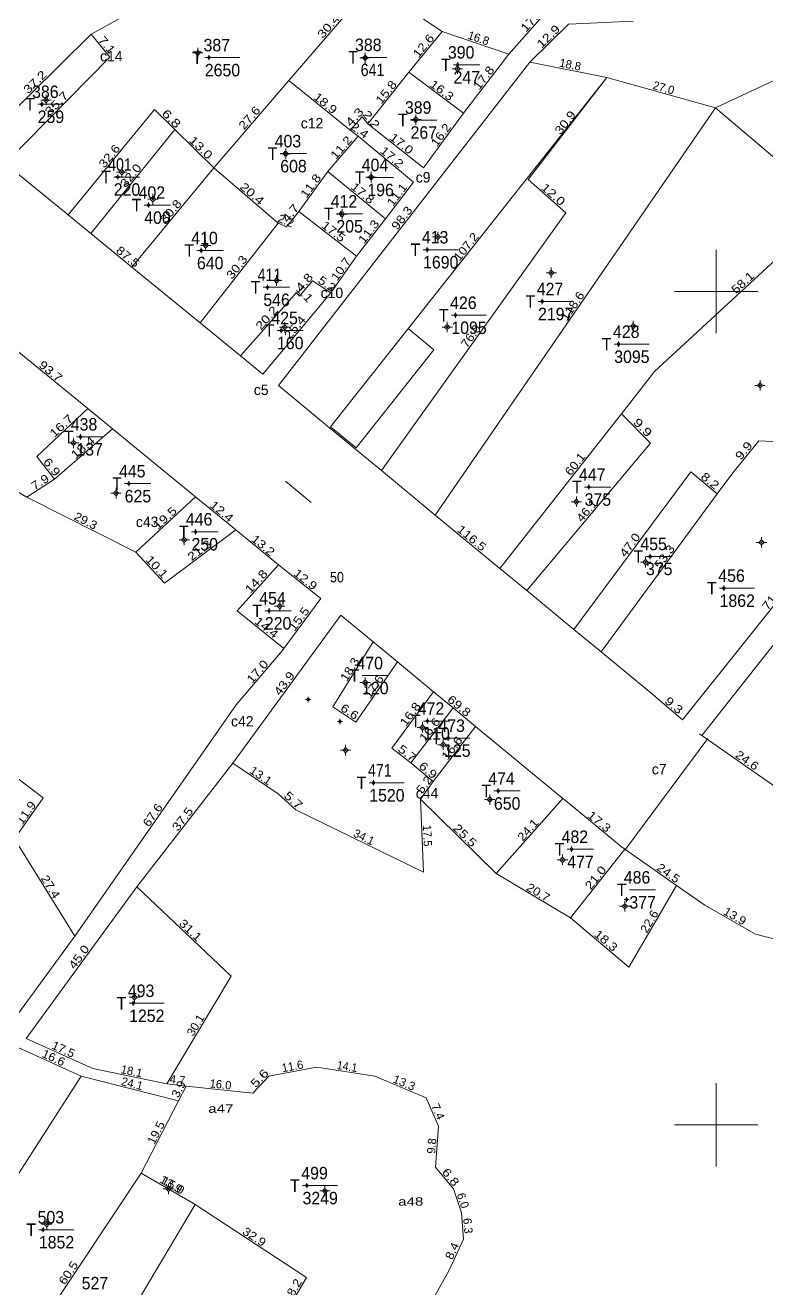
# Model space of a CAD drawing. Header units: metres. Extents: x 399620 to 400794, y 48506 to 49842.
# Drawn here: x 400434.2 to 400612.1, y 48960.7 to 49263.9 of the extents above; entities that cross this region are included whole.
import ezdxf
from ezdxf.enums import TextEntityAlignment as Align

# ---------------------------------------------------------------- set-up
doc = ezdxf.new("R2010")
doc.units = ezdxf.units.M
doc.header["$LTSCALE"] = 0.8
for name, color, linetype, lineweight in [('11', 7, 'Continuous', 13), ('15', 7, 'Continuous', 13), ('22', 7, 'Continuous', 13), ('51', 7, 'Continuous', 13), ('63', 7, 'Continuous', 13)]:
    doc.layers.add(name, color=color, linetype=linetype, lineweight=lineweight)
doc.layers.add('50', color=7, linetype='Continuous')

msp = doc.modelspace()

# ---------------------------------------------------------------- hatches: boundary and pattern name
at = {"layer": '11'}
for points in [[(400475.6903, 49257.2995, 1), (400475.3903, 49257.2995, 1)], [(400515.8689, 49256.1057, 1), (400515.5689, 49256.1057, 1)], [(400538.04, 49253.4968, 1), (400537.74, 49253.4968, 1)], [(400439.2898, 49245.9865, 1), (400438.9898, 49245.9865, 1)], [(400528.0649, 49241.3141, 1), (400527.7649, 49241.3141, 1)], [(400496.8278, 49233.1131, 1), (400496.5278, 49233.1131, 1)], [(400457.4705, 49228.6713, 1), (400457.1705, 49228.6713, 1)], [(400517.3108, 49227.4828, 1), (400517.0108, 49227.4828, 1)], [(400464.9372, 49222.2034, 1), (400464.6372, 49222.2034, 1)], [(400510.326, 49218.5791, 1), (400510.026, 49218.5791, 1)], [(400533.3284, 49213.1338, 1), (400533.0284, 49213.1338, 1)], [(400477.5948, 49211.0985, 1), (400477.2948, 49211.0985, 1)], [(400494.6328, 49202.685, 1), (400494.3328, 49202.685, 1)], [(400560.5648, 49204.5348, 1), (400560.2648, 49204.5348, 1)], [(400496.5659, 49191.4408, 1), (400496.2659, 49191.4408, 1)], [(400535.5949, 49191.5102, 1), (400535.2949, 49191.5102, 1)], [(400580.246, 49191.7089, 1), (400579.946, 49191.7089, 1)], [(400610.6622, 49177.5113, 1), (400610.3622, 49177.5113, 1)], [(400445.8853, 49163.6653, 1), (400445.5853, 49163.6653, 1)], [(400456.0997, 49151.6262, 1), (400455.7997, 49151.6262, 1)], [(400566.5867, 49149.5648, 1), (400566.2867, 49149.5648, 1)], [(400472.4624, 49140.4052, 1), (400472.1624, 49140.4052, 1)], [(400611.0194, 49139.8153, 1), (400610.7194, 49139.8153, 1)], [(400583.1882, 49135.0694, 1), (400582.8882, 49135.0694, 1)], [(400495.3709, 49124.5149, 1), (400495.0709, 49124.5149, 1)], [(400515.8854, 49106.1646, 1), (400515.5854, 49106.1646, 1)], [(400529.6603, 49095.3898, 1), (400529.3603, 49095.3898, 1)], [(400534.6153, 49091.2482, 1), (400534.3153, 49091.2482, 1)], [(400511.1986, 49089.9257, 1), (400510.8986, 49089.9257, 1)], [(400545.783, 49078.077, 1), (400545.483, 49078.077, 1)], [(400563.2602, 49063.6196, 1), (400562.9602, 49063.6196, 1)], [(400578.2053, 49052.4517, 1), (400577.9053, 49052.4517, 1)], [(400460.5214, 49030.6519, 1), (400460.2214, 49030.6519, 1)], [(400468.6675, 48984.62, 1), (400468.3675, 48984.62, 1)], [(400506.2348, 48984.1167, 1), (400505.9348, 48984.1167, 1)], [(400439.4548, 48976.1495, 1), (400439.1548, 48976.1495, 1)]]:
    msp.add_hatch(color=256, dxfattribs=at).paths.add_polyline_path(points)
at = {"layer": '51'}
for points in [[(400478.3289, 49256.1796, 1), (400478.1789, 49256.1796, 1)], [(400515.7376, 49256.2346, 1), (400515.5876, 49256.2346, 1)], [(400538.0227, 49254.4399, 1), (400537.8727, 49254.4399, 1)], [(400438.2105, 49244.9853, 1), (400438.0605, 49244.9853, 1)], [(400527.7027, 49241.2001, 1), (400527.5527, 49241.2001, 1)], [(400496.44, 49233.1298, 1), (400496.29, 49233.1298, 1)], [(400456.4612, 49227.5253, 1), (400456.3112, 49227.5253, 1)], [(400517.3328, 49227.4196, 1), (400517.1828, 49227.4196, 1)], [(400463.7876, 49220.7807, 1), (400463.6376, 49220.7807, 1)], [(400509.9009, 49218.6847, 1), (400509.7509, 49218.6847, 1)], [(400476.4375, 49209.8696, 1), (400476.2875, 49209.8696, 1)], [(400530.7195, 49210.06, 1), (400530.5695, 49210.06, 1)], [(400492.367, 49201.0395, 1), (400492.217, 49201.0395, 1)], [(400558.3028, 49197.6352, 1), (400558.1528, 49197.6352, 1)], [(400537.5081, 49194.3261, 1), (400537.3581, 49194.3261, 1)], [(400495.657, 49190.6747, 1), (400495.507, 49190.6747, 1)], [(400576.5989, 49187.3798, 1), (400576.4489, 49187.3798, 1)], [(400447.5052, 49165.1606, 1), (400447.3552, 49165.1606, 1)], [(400459.0887, 49153.9101, 1), (400458.9387, 49153.9101, 1)], [(400569.4876, 49153.1003, 1), (400569.3376, 49153.1003, 1)], [(400475.1238, 49142.3549, 1), (400474.9738, 49142.3549, 1)], [(400584.2137, 49136.4404, 1), (400584.0637, 49136.4404, 1)], [(400601.8704, 49128.8251, 1), (400601.7204, 49128.8251, 1)], [(400492.7366, 49123.3886, 1), (400492.5866, 49123.3886, 1)], [(400502.1443, 49102.1052, 1), (400501.9943, 49102.1052, 1)], [(400509.7684, 49096.8354, 1), (400509.6184, 49096.8354, 1)], [(400530.7845, 49096.9306, 1), (400530.6345, 49096.9306, 1)], [(400535.7508, 49092.8295, 1), (400535.6008, 49092.8295, 1)], [(400517.7825, 49082.1037, 1), (400517.6325, 49082.1037, 1)], [(400547.7181, 49080.1445, 1), (400547.5681, 49080.1445, 1)], [(400565.325, 49066.1501, 1), (400565.175, 49066.1501, 1)], [(400578.5779, 49054.0554, 1), (400578.4279, 49054.0554, 1)], [(400460.1531, 49029.1686, 1), (400460.0031, 49029.1686, 1)], [(400501.781, 48985.4076, 1), (400501.631, 48985.4076, 1)], [(400438.4944, 48974.8205, 1), (400438.3444, 48974.8205, 1)]]:
    msp.add_hatch(color=256, dxfattribs=at).paths.add_polyline_path(points)

# ---------------------------------------------------------------- linework, layer by layer
at = {"layer": '11'}
for p, q in [((400474.92, 49257.3), (400474.29, 49257.3)), ((400475.54, 49258.55), (400475.54, 49257.92)), ((400476.79, 49257.3), (400476.17, 49257.3)), ((400515.72, 49257.36), (400515.72, 49256.73)), ((400475.54, 49256.67), (400475.54, 49256.05)), ((400515.09, 49256.11), (400514.47, 49256.11)), ((400515.72, 49255.48), (400515.72, 49254.86)), ((400516.97, 49256.11), (400516.34, 49256.11)), ((400537.89, 49254.75), (400537.89, 49254.12)), ((400537.27, 49253.5), (400536.64, 49253.5)), ((400537.89, 49252.87), (400537.89, 49252.25)), ((400539.14, 49253.5), (400538.52, 49253.5)), ((400438.52, 49245.99), (400437.89, 49245.99)), ((400439.14, 49247.24), (400439.14, 49246.61)), ((400439.14, 49245.36), (400439.14, 49244.74)), ((400440.39, 49245.99), (400439.77, 49245.99)), ((400527.92, 49242.56), (400527.92, 49241.94)), ((400527.29, 49241.31), (400526.67, 49241.31)), ((400527.92, 49240.69), (400527.92, 49240.06)), ((400529.17, 49241.31), (400528.54, 49241.31)), ((400496.05, 49233.11), (400495.43, 49233.11)), ((400496.68, 49234.36), (400496.68, 49233.74)), ((400497.93, 49233.11), (400497.3, 49233.11)), ((400457.32, 49229.92), (400457.32, 49229.3)), ((400496.68, 49232.49), (400496.68, 49231.86)), ((400456.7, 49228.67), (400456.07, 49228.67)), ((400457.32, 49228.05), (400457.32, 49227.42)), ((400458.57, 49228.67), (400457.95, 49228.67)), ((400516.54, 49227.48), (400515.91, 49227.48)), ((400517.16, 49228.73), (400517.16, 49228.11)), ((400517.16, 49226.86), (400517.16, 49226.23)), ((400518.41, 49227.48), (400517.79, 49227.48)), ((400464.16, 49222.2), (400463.54, 49222.2)), ((400464.79, 49223.45), (400464.79, 49222.83)), ((400464.79, 49221.58), (400464.79, 49220.95)), ((400466.04, 49222.2), (400465.41, 49222.2)), ((400509.55, 49218.58), (400508.93, 49218.58)), ((400510.18, 49219.83), (400510.18, 49219.2)), ((400510.18, 49217.95), (400510.18, 49217.33)), ((400511.43, 49218.58), (400510.8, 49218.58)), ((400477.45, 49212.35), (400477.45, 49211.72)), ((400532.55, 49213.13), (400531.93, 49213.13)), ((400533.18, 49214.38), (400533.18, 49213.76)), ((400533.18, 49212.51), (400533.18, 49211.88)), ((400534.43, 49213.13), (400533.8, 49213.13)), ((400476.82, 49211.1), (400476.2, 49211.1)), ((400477.45, 49210.47), (400477.45, 49209.85)), ((400478.7, 49211.1), (400478.07, 49211.1)), ((400560.42, 49205.78), (400560.42, 49205.16)), ((400493.86, 49202.68), (400493.23, 49202.68)), ((400494.48, 49203.93), (400494.48, 49203.31)), ((400495.73, 49202.68), (400495.11, 49202.68)), ((400559.79, 49204.53), (400559.17, 49204.53)), ((400560.42, 49203.91), (400560.42, 49203.28)), ((400561.67, 49204.53), (400561.04, 49204.53)), ((400494.48, 49202.06), (400494.48, 49201.43)), ((400495.79, 49191.44), (400495.17, 49191.44)), ((400496.42, 49192.69), (400496.42, 49192.07)), ((400496.42, 49190.82), (400496.42, 49190.19)), ((400497.67, 49191.44), (400497.04, 49191.44)), ((400534.82, 49191.51), (400534.2, 49191.51)), ((400535.45, 49192.76), (400535.45, 49192.14)), ((400535.45, 49190.89), (400535.45, 49190.26)), ((400536.7, 49191.51), (400536.07, 49191.51)), ((400579.47, 49191.71), (400578.85, 49191.71)), ((400580.1, 49192.96), (400580.1, 49192.33)), ((400580.1, 49191.08), (400580.1, 49190.46)), ((400581.35, 49191.71), (400580.72, 49191.71)), ((400610.51, 49178.76), (400610.51, 49178.14)), ((400609.89, 49177.51), (400609.26, 49177.51)), ((400610.51, 49176.89), (400610.51, 49176.26)), ((400611.76, 49177.51), (400611.14, 49177.51)), ((400445.11, 49163.67), (400444.49, 49163.67)), ((400445.74, 49164.92), (400445.74, 49164.29)), ((400445.74, 49163.04), (400445.74, 49162.42)), ((400446.99, 49163.67), (400446.36, 49163.67)), ((400455.32, 49151.63), (400454.7, 49151.63)), ((400455.95, 49152.88), (400455.95, 49152.25)), ((400455.95, 49151), (400455.95, 49150.38)), ((400457.2, 49151.63), (400456.57, 49151.63)), ((400565.81, 49149.56), (400565.19, 49149.56)), ((400566.44, 49150.81), (400566.44, 49150.19)), ((400566.44, 49148.94), (400566.44, 49148.31)), ((400567.69, 49149.56), (400567.06, 49149.56)), ((400471.69, 49140.41), (400471.06, 49140.41)), ((400472.31, 49141.66), (400472.31, 49141.03)), ((400472.31, 49139.78), (400472.31, 49139.16)), ((400473.56, 49140.41), (400472.94, 49140.41)), ((400610.24, 49139.82), (400609.62, 49139.82)), ((400610.87, 49141.07), (400610.87, 49140.44)), ((400610.87, 49139.19), (400610.87, 49138.57)), ((400612.12, 49139.82), (400611.49, 49139.82)), ((400583.04, 49136.32), (400583.04, 49135.69)), ((400582.41, 49135.07), (400581.79, 49135.07)), ((400583.04, 49134.44), (400583.04, 49133.82)), ((400584.29, 49135.07), (400583.66, 49135.07)), ((400494.6, 49124.51), (400493.97, 49124.51)), ((400495.22, 49125.76), (400495.22, 49125.14)), ((400495.22, 49123.89), (400495.22, 49123.26)), ((400496.47, 49124.51), (400495.85, 49124.51)), ((400515.11, 49106.16), (400514.49, 49106.16)), ((400515.74, 49107.41), (400515.74, 49106.79)), ((400515.74, 49105.54), (400515.74, 49104.91)), ((400516.99, 49106.16), (400516.36, 49106.16)), ((400529.51, 49096.64), (400529.51, 49096.01)), ((400528.89, 49095.39), (400528.26, 49095.39)), ((400529.51, 49094.76), (400529.51, 49094.14)), ((400530.76, 49095.39), (400530.14, 49095.39)), ((400511.05, 49091.18), (400511.05, 49090.55)), ((400533.84, 49091.25), (400533.22, 49091.25)), ((400534.47, 49092.5), (400534.47, 49091.87)), ((400534.47, 49090.62), (400534.47, 49090)), ((400535.72, 49091.25), (400535.09, 49091.25)), ((400510.42, 49089.93), (400509.8, 49089.93)), ((400511.05, 49089.3), (400511.05, 49088.68)), ((400512.3, 49089.93), (400511.67, 49089.93)), ((400545.01, 49078.08), (400544.38, 49078.08)), ((400545.63, 49079.33), (400545.63, 49078.7)), ((400546.88, 49078.08), (400546.26, 49078.08)), ((400545.63, 49077.45), (400545.63, 49076.83)), ((400562.49, 49063.62), (400561.86, 49063.62)), ((400563.11, 49064.87), (400563.11, 49064.24)), ((400563.11, 49062.99), (400563.11, 49062.37)), ((400564.36, 49063.62), (400563.74, 49063.62)), ((400577.43, 49052.45), (400576.81, 49052.45)), ((400578.06, 49053.7), (400578.06, 49053.08)), ((400578.06, 49051.83), (400578.06, 49051.2)), ((400579.31, 49052.45), (400578.68, 49052.45)), ((400459.75, 49030.65), (400459.12, 49030.65)), ((400460.37, 49031.9), (400460.37, 49031.28)), ((400460.37, 49030.03), (400460.37, 49029.4)), ((400461.62, 49030.65), (400461, 49030.65)), ((400467.89, 48984.62), (400467.27, 48984.62)), ((400468.52, 48985.87), (400468.52, 48985.24)), ((400469.77, 48984.62), (400469.14, 48984.62)), ((400505.46, 48984.12), (400504.84, 48984.12)), ((400506.09, 48985.37), (400506.09, 48984.74)), ((400507.34, 48984.12), (400506.71, 48984.12)), ((400468.52, 48984), (400468.52, 48983.37)), ((400506.09, 48983.49), (400506.09, 48982.87)), ((400438.68, 48976.15), (400438.06, 48976.15)), ((400439.31, 48977.4), (400439.31, 48976.77)), ((400439.31, 48975.52), (400439.31, 48974.9)), ((400440.56, 48976.15), (400439.93, 48976.15))]:
    msp.add_line(p, q, dxfattribs=at)
for points in [[(400475.54, 49257.92), (400474.92, 49257.3), (400475.54, 49256.67), (400476.17, 49257.3)], [(400515.72, 49256.73), (400515.09, 49256.11), (400515.72, 49255.48), (400516.34, 49256.11)], [(400537.89, 49254.12), (400537.27, 49253.5), (400537.89, 49252.87), (400538.52, 49253.5)], [(400439.14, 49246.61), (400438.52, 49245.99), (400439.14, 49245.36), (400439.77, 49245.99)], [(400527.92, 49241.94), (400527.29, 49241.31), (400527.92, 49240.69), (400528.54, 49241.31)], [(400496.68, 49233.74), (400496.05, 49233.11), (400496.68, 49232.49), (400497.3, 49233.11)], [(400457.32, 49229.3), (400456.7, 49228.67), (400457.32, 49228.05), (400457.95, 49228.67)], [(400517.16, 49228.11), (400516.54, 49227.48), (400517.16, 49226.86), (400517.79, 49227.48)], [(400464.79, 49222.83), (400464.16, 49222.2), (400464.79, 49221.58), (400465.41, 49222.2)], [(400510.18, 49219.2), (400509.55, 49218.58), (400510.18, 49217.95), (400510.8, 49218.58)], [(400477.45, 49211.72), (400476.82, 49211.1), (400477.45, 49210.47), (400478.07, 49211.1)], [(400533.18, 49213.76), (400532.55, 49213.13), (400533.18, 49212.51), (400533.8, 49213.13)], [(400494.48, 49203.31), (400493.86, 49202.68), (400494.48, 49202.06), (400495.11, 49202.68)], [(400560.42, 49205.16), (400559.79, 49204.53), (400560.42, 49203.91), (400561.04, 49204.53)], [(400496.42, 49192.07), (400495.79, 49191.44), (400496.42, 49190.82), (400497.04, 49191.44)], [(400535.45, 49192.14), (400534.82, 49191.51), (400535.45, 49190.89), (400536.07, 49191.51)], [(400580.1, 49192.33), (400579.47, 49191.71), (400580.1, 49191.08), (400580.72, 49191.71)], [(400610.51, 49178.14), (400609.89, 49177.51), (400610.51, 49176.89), (400611.14, 49177.51)], [(400445.74, 49164.29), (400445.11, 49163.67), (400445.74, 49163.04), (400446.36, 49163.67)], [(400455.95, 49152.25), (400455.32, 49151.63), (400455.95, 49151), (400456.57, 49151.63)], [(400566.44, 49150.19), (400565.81, 49149.56), (400566.44, 49148.94), (400567.06, 49149.56)], [(400472.31, 49141.03), (400471.69, 49140.41), (400472.31, 49139.78), (400472.94, 49140.41)], [(400610.87, 49140.44), (400610.24, 49139.82), (400610.87, 49139.19), (400611.49, 49139.82)], [(400583.04, 49135.69), (400582.41, 49135.07), (400583.04, 49134.44), (400583.66, 49135.07)], [(400495.22, 49125.14), (400494.6, 49124.51), (400495.22, 49123.89), (400495.85, 49124.51)], [(400515.74, 49106.79), (400515.11, 49106.16), (400515.74, 49105.54), (400516.36, 49106.16)], [(400529.51, 49096.01), (400528.89, 49095.39), (400529.51, 49094.76), (400530.14, 49095.39)], [(400511.05, 49090.55), (400510.42, 49089.93), (400511.05, 49089.3), (400511.67, 49089.93)], [(400534.47, 49091.87), (400533.84, 49091.25), (400534.47, 49090.62), (400535.09, 49091.25)], [(400545.63, 49078.7), (400545.01, 49078.08), (400545.63, 49077.45), (400546.26, 49078.08)], [(400563.11, 49064.24), (400562.49, 49063.62), (400563.11, 49062.99), (400563.74, 49063.62)], [(400578.06, 49053.08), (400577.43, 49052.45), (400578.06, 49051.83), (400578.68, 49052.45)], [(400460.37, 49031.28), (400459.75, 49030.65), (400460.37, 49030.03), (400461, 49030.65)], [(400468.52, 48985.24), (400467.89, 48984.62), (400468.52, 48984), (400469.14, 48984.62)], [(400506.09, 48984.74), (400505.46, 48984.12), (400506.09, 48983.49), (400506.71, 48984.12)], [(400439.31, 48976.77), (400438.68, 48976.15), (400439.31, 48975.52), (400439.93, 48976.15)]]:
    msp.add_lwpolyline(points, close=True, dxfattribs=at)
for centre in [(400475.5403, 49257.2995), (400515.7189, 49256.1057), (400537.89, 49253.4968), (400439.1398, 49245.9865), (400527.9149, 49241.3141), (400496.6778, 49233.1131), (400457.3205, 49228.6713), (400517.1608, 49227.4828), (400464.7872, 49222.2034), (400510.176, 49218.5791), (400533.1784, 49213.1338), (400477.4448, 49211.0985), (400494.4828, 49202.685), (400560.4148, 49204.5348), (400496.4159, 49191.4408), (400535.4449, 49191.5102), (400580.096, 49191.7089), (400610.5122, 49177.5113), (400445.7353, 49163.6653), (400455.9497, 49151.6262), (400566.4367, 49149.5648), (400472.3124, 49140.4052), (400610.8694, 49139.8153), (400583.0382, 49135.0694), (400495.2209, 49124.5149), (400515.7354, 49106.1646), (400529.5103, 49095.3898), (400534.4653, 49091.2482), (400511.0486, 49089.9257), (400545.633, 49078.077), (400563.1102, 49063.6196), (400578.0553, 49052.4517), (400460.3714, 49030.6519), (400468.5175, 48984.62), (400506.0848, 48984.1167), (400439.3048, 48976.1495)]:
    msp.add_circle(centre, 0.15, dxfattribs=at)
at = {"layer": '15'}
for p, q in [((400477.25, 49256.18), (400485.65, 49256.18)), ((400514.66, 49256.24), (400520.96, 49256.24)), ((400536.95, 49254.44), (400543.25, 49254.44)), ((400437.14, 49244.98), (400443.44, 49244.98)), ((400526.63, 49241.2), (400532.93, 49241.2)), ((400495.36, 49233.13), (400501.66, 49233.13)), ((400455.39, 49227.52), (400461.69, 49227.52)), ((400516.26, 49227.42), (400522.56, 49227.42)), ((400462.71, 49220.78), (400469.01, 49220.78)), ((400508.83, 49218.68), (400515.13, 49218.68)), ((400475.36, 49209.87), (400481.66, 49209.87)), ((400529.64, 49210.06), (400538.05, 49210.06)), ((400491.29, 49201.04), (400497.59, 49201.04)), ((400557.23, 49197.64), (400565.63, 49197.64)), ((400536.43, 49194.33), (400544.83, 49194.33)), ((400494.58, 49190.68), (400500.88, 49190.68)), ((400575.52, 49187.38), (400583.92, 49187.38)), ((400446.43, 49165.16), (400452.73, 49165.16)), ((400458.01, 49153.91), (400464.31, 49153.91)), ((400568.41, 49153.1), (400574.71, 49153.1)), ((400474.05, 49142.36), (400480.35, 49142.36)), ((400583.14, 49136.44), (400589.44, 49136.44)), ((400600.8, 49128.82), (400609.2, 49128.82)), ((400491.66, 49123.39), (400497.96, 49123.39)), ((400515, 49107.84), (400521.3, 49107.84)), ((400529.71, 49096.93), (400536.01, 49096.93)), ((400534.68, 49092.83), (400540.98, 49092.83)), ((400516.71, 49082.1), (400525.11, 49082.1)), ((400546.64, 49080.14), (400552.94, 49080.14)), ((400564.25, 49066.15), (400570.55, 49066.15)), ((400579.16, 49056.41), (400585.46, 49056.41)), ((400459.08, 49029.17), (400467.48, 49029.17)), ((400500.71, 48985.41), (400509.11, 48985.41)), ((400437.42, 48974.82), (400445.82, 48974.82))]:
    msp.add_line(p, q, dxfattribs=at)
at = {"layer": '22'}
for p, q in [((400517.28, 49273.7), (400534.24, 49262.47)), ((400449.95, 49261.77), (400423.45, 49235.64)), ((400555.27, 49255.11), (400494.9, 49177.46)), ((400507.43, 49167.58), (400573.77, 49251.42)), ((400539.33, 49242.84), (400526.21, 49252.65)), ((400497.4, 49250.7), (400512.1, 49238.77)), ((400532.57, 49146.38), (400599.79, 49244.12)), ((400449.93, 49213.96), (400470.03, 49238.9)), ((400470.03, 49238.9), (400479.38, 49229.76)), ((400512.1, 49238.77), (400514.06, 49237.36)), ((400479.38, 49229.76), (400459.77, 49205.9)), ((400520.6, 49217.48), (400506.79, 49228.84)), ((400513.68, 49208.53), (400499.81, 49219.23)), ((400494.83, 49216.43), (400476.12, 49192.51)), ((400491.18, 49180.18), (400507.49, 49199.68)), ((400526.06, 49191.12), (400532.22, 49186.03)), ((400513.6, 49162.49), (400532.22, 49186.03)), ((400434.55, 49150.69), (400397.86, 49171.53)), ((400577.26, 49170.71), (400548.1, 49133.56)), ((400441.2, 49155), (400455.12, 49167.05)), ((400507.44, 49167.58), (400513.6, 49162.49)), ((400496.61, 49154.48), (400502.77, 49149.39)), ((400600.26, 49151.49), (400572.42, 49113.5)), ((400591.91, 49097.24), (400636.23, 49152.75)), ((400460.72, 49137.43), (400475.05, 49150.71)), ((400496.25, 49114.35), (400505.07, 49126.35)), ((400509.91, 49122.35), (400483.98, 49086.85)), ((400526.71, 49086.88), (400536.87, 49100.07)), ((400532.08, 49082.42), (400542.22, 49095.65)), ((400578.07, 49065.9), (400598, 49092.71)), ((400460.95, 49057.13), (400483.98, 49086.85)), ((400547.19, 49060.29), (400563.21, 49078.3)), ((400446.04, 49045.3), (400431.57, 49068.68)), ((400565.06, 49049.67), (400578.09, 49066.14)), ((400578.09, 49066.14), (400590.47, 49057.48)), ((400407.99, 48950.08), (400447.55, 49011.65)), ((400470.95, 49005.75), (400447.55, 49011.65)), ((400468.1, 49009.81), (400472.79, 49009.3)), ((400470.95, 49005.75), (400472.79, 49009.3)), ((400461.97, 48988.38), (400470.95, 49005.75)), ((400461.97, 48988.38), (400428.46, 48937.99)), ((400474.95, 48980.86), (400444.53, 48929.84))]:
    msp.add_line(p, q, dxfattribs=at)
for points in [[(400599.79, 49244.12), (400640.29, 49263.06), (400697.06, 49335.8), (400715.46, 49308.36)], [(400495.44, 49320.08), (400542.14, 49286.56), (400562.05, 49270.41), (400550.2, 49257.02)], [(400481.81, 49297), (400517.28, 49273.7), (400497.4, 49250.7)], [(400449.95, 49261.77), (400484.26, 49280.76), (400474.73, 49285.76)], [(400555.27, 49255.11), (400564.54, 49264.19), (400580.03, 49264.95)], [(400429.37, 49230.8), (400454.48, 49256.29), (400449.95, 49261.77)], [(400539.33, 49242.84), (400550.2, 49257.02), (400534.24, 49262.47), (400526.21, 49252.65), (400516.38, 49240.26)], [(400627.89, 49220.31), (400599.79, 49244.12), (400573.77, 49251.42), (400555.27, 49255.11)], [(400519.63, 49157.05), (400563.87, 49218.95), (400554.85, 49226.96), (400573.77, 49251.42)], [(400411.44, 49250.94), (400423.45, 49235.64), (400429.37, 49230.8), (400444.45, 49218.44), (400449.93, 49213.96), (400459.77, 49205.9), (400476.12, 49192.51), (400485.82, 49184.57), (400491.18, 49180.18)], [(400497.4, 49250.7), (400479.38, 49229.76), (400494.83, 49216.43)], [(400470.03, 49238.9), (400465.2, 49243.71), (400444.45, 49218.44)], [(400516.38, 49240.26), (400515, 49242), (400512.1, 49238.77)], [(400516.38, 49240.26), (400529.75, 49229.75), (400539.33, 49242.84)], [(400514.06, 49237.36), (400506.79, 49228.84), (400499.81, 49219.23)], [(400520.6, 49217.48), (400527.32, 49226.32), (400514.06, 49237.36)], [(400499.81, 49219.23), (400496.86, 49215.56), (400494.83, 49216.43)], [(400627.89, 49220.31), (400585.22, 49180.85), (400577.26, 49170.71)], [(400507.49, 49199.68), (400513.68, 49208.53), (400520.6, 49217.48)], [(400507.49, 49199.68), (400503.13, 49202.62), (400500, 49198.92), (400499.24, 49199.77), (400485.82, 49184.57)], [(400417.74, 49197.66), (400423.3, 49193.1), (400428.73, 49188.65), (400449.14, 49171.94), (400455.12, 49167.05), (400475.05, 49150.71)], [(400494.9, 49177.46), (400507.21, 49167.3), (400519.63, 49157.05), (400532.57, 49146.38), (400548.1, 49133.56), (400554.53, 49128.26), (400565.86, 49118.91), (400572.42, 49113.5)], [(400441.2, 49155), (400436.9, 49160.44), (400449.14, 49171.94)], [(400554.53, 49128.26), (400584.24, 49163.64), (400577.26, 49170.71)], [(400629.74, 49163.21), (400610.22, 49164.21), (400603.96, 49156.54), (400600.26, 49151.49)], [(400460.72, 49137.43), (400434.55, 49150.69), (400441.2, 49155)], [(400565.86, 49118.91), (400593.88, 49156.74), (400600.26, 49151.49)], [(400475.05, 49150.71), (400484.67, 49142.81), (400494.9, 49134.4), (400505.07, 49126.35)], [(400484.67, 49142.81), (400467.61, 49130.03), (400460.72, 49137.43)], [(400596.58, 49093.48), (400634.83, 49141.88), (400642.64, 49143.73)], [(400494.9, 49134.4), (400484.98, 49123.39), (400496.25, 49114.35)], [(400509.91, 49122.35), (400517.67, 49115.94), (400523.47, 49111.14), (400532.18, 49103.94), (400536.87, 49100.07), (400542.22, 49095.65), (400563.21, 49078.3)], [(400523.47, 49111.14), (400513.52, 49096.62), (400507.98, 49100.32), (400517.67, 49115.94)], [(400446.04, 49045.3), (400484.77, 49100.81), (400495.85, 49113.81), (400496.25, 49114.35)], [(400572.42, 49113.5), (400584.8, 49103.28), (400591.91, 49097.24)], [(400526.71, 49086.88), (400522.14, 49090.45), (400532.18, 49103.94)], [(400596, 49093.89), (400596.58, 49093.48), (400616.15, 49079.8)], [(400419.97, 49092.47), (400438.46, 49078.5), (400431.57, 49068.68)], [(400483.98, 49086.85), (400494.85, 49079.44), (400499.12, 49075.62), (400529.77, 49060.63), (400529.01, 49078.19)], [(400565.06, 49049.67), (400547.19, 49060.29), (400529.01, 49078.19), (400532.08, 49082.42), (400526.71, 49086.88)], [(400563.21, 49078.3), (400563.79, 49077.82), (400577.15, 49066.8), (400578.09, 49066.14)], [(400468.1, 49009.81), (400450.36, 49013.5), (400434.36, 49020.75), (400460.95, 49057.13)], [(400460.95, 49057.13), (400483.55, 49035.72), (400468.1, 49009.81)], [(400590.47, 49057.48), (400579.06, 49037.87), (400565.06, 49049.67)], [(400590.47, 49057.48), (400597.27, 49052.72), (400609.4, 49045.8), (400629.01, 49040.75)], [(400400.4, 49024.27), (400417.32, 49006.1), (400446.04, 49045.3)], [(400447.55, 49011.65), (400432.43, 49018.58), (400392.78, 48958.92), (400407.99, 48950.08)], [(400472.79, 49009.3), (400488.78, 49007.57), (400492.61, 49011.67), (400504.1, 49013.86), (400518.05, 49011.67), (400530.36, 49006.48), (400533.37, 48999.64), (400532.59, 48989.86), (400536.92, 48984.61), (400538.84, 48978.87), (400539.38, 48972.59), (400535.79, 48964.95), (400524.32, 48944.31)], [(400461.97, 48988.38), (400474.16, 48981.38), (400474.95, 48980.86)], [(400474.95, 48980.86), (400474.16, 48981.38), (400461.97, 48988.38)], [(400497.53, 48956.24), (400501.63, 48963.37), (400474.95, 48980.86)]]:
    msp.add_lwpolyline(points, dxfattribs=at)
at = {"layer": '51'}
for p, q in [((400477.94, 49256.18), (400477.63, 49256.18)), ((400478.25, 49256.8), (400478.25, 49256.49)), ((400478.25, 49255.87), (400478.25, 49255.55)), ((400478.88, 49256.18), (400478.57, 49256.18)), ((400515.35, 49256.23), (400515.04, 49256.23)), ((400515.66, 49256.86), (400515.66, 49256.55)), ((400515.66, 49255.92), (400515.66, 49255.61)), ((400516.29, 49256.23), (400515.98, 49256.23)), ((400537.64, 49254.44), (400537.32, 49254.44)), ((400537.95, 49255.06), (400537.95, 49254.75)), ((400537.95, 49254.13), (400537.95, 49253.81)), ((400538.57, 49254.44), (400538.26, 49254.44)), ((400437.82, 49244.99), (400437.51, 49244.99)), ((400438.14, 49245.61), (400438.14, 49245.3)), ((400438.76, 49244.99), (400438.45, 49244.99)), ((400438.14, 49244.67), (400438.14, 49244.36)), ((400527.32, 49241.2), (400527, 49241.2)), ((400527.63, 49241.83), (400527.63, 49241.51)), ((400527.63, 49240.89), (400527.63, 49240.58)), ((400528.25, 49241.2), (400527.94, 49241.2)), ((400496.05, 49233.13), (400495.74, 49233.13)), ((400496.37, 49233.75), (400496.37, 49233.44)), ((400496.37, 49232.82), (400496.37, 49232.5)), ((400496.99, 49233.13), (400496.68, 49233.13)), ((400456.07, 49227.53), (400455.76, 49227.53)), ((400456.39, 49228.15), (400456.39, 49227.84)), ((400456.39, 49227.21), (400456.39, 49226.9)), ((400457.01, 49227.53), (400456.7, 49227.53)), ((400516.95, 49227.42), (400516.63, 49227.42)), ((400517.26, 49228.04), (400517.26, 49227.73)), ((400517.26, 49227.11), (400517.26, 49226.79)), ((400517.88, 49227.42), (400517.57, 49227.42)), ((400463.4, 49220.78), (400463.09, 49220.78)), ((400463.71, 49221.41), (400463.71, 49221.09)), ((400464.34, 49220.78), (400464.03, 49220.78)), ((400463.71, 49220.47), (400463.71, 49220.16)), ((400509.51, 49218.68), (400509.2, 49218.68)), ((400509.83, 49219.31), (400509.83, 49219)), ((400509.83, 49218.37), (400509.83, 49218.06)), ((400510.45, 49218.68), (400510.14, 49218.68)), ((400476.05, 49209.87), (400475.74, 49209.87)), ((400476.36, 49210.49), (400476.36, 49210.18)), ((400476.36, 49209.56), (400476.36, 49209.24)), ((400476.99, 49209.87), (400476.68, 49209.87)), ((400530.33, 49210.06), (400530.02, 49210.06)), ((400530.64, 49210.68), (400530.64, 49210.37)), ((400530.64, 49209.75), (400530.64, 49209.43)), ((400531.27, 49210.06), (400530.96, 49210.06)), ((400491.98, 49201.04), (400491.67, 49201.04)), ((400492.29, 49201.66), (400492.29, 49201.35)), ((400492.29, 49200.73), (400492.29, 49200.41)), ((400492.92, 49201.04), (400492.6, 49201.04)), ((400557.92, 49197.64), (400557.6, 49197.64)), ((400558.23, 49198.26), (400558.23, 49197.95)), ((400558.23, 49197.32), (400558.23, 49197.01)), ((400558.85, 49197.64), (400558.54, 49197.64)), ((400537.12, 49194.33), (400536.81, 49194.33)), ((400537.43, 49194.95), (400537.43, 49194.64)), ((400537.43, 49194.01), (400537.43, 49193.7)), ((400538.06, 49194.33), (400537.75, 49194.33)), ((400495.27, 49190.67), (400494.96, 49190.67)), ((400495.58, 49191.3), (400495.58, 49190.99)), ((400495.58, 49190.36), (400495.58, 49190.05)), ((400496.21, 49190.67), (400495.89, 49190.67)), ((400576.21, 49187.38), (400575.9, 49187.38)), ((400576.52, 49188), (400576.52, 49187.69)), ((400577.15, 49187.38), (400576.84, 49187.38)), ((400576.52, 49187.07), (400576.52, 49186.75)), ((400447.12, 49165.16), (400446.81, 49165.16)), ((400447.43, 49165.79), (400447.43, 49165.47)), ((400447.43, 49164.85), (400447.43, 49164.54)), ((400448.06, 49165.16), (400447.74, 49165.16)), ((400458.7, 49153.91), (400458.39, 49153.91)), ((400459.01, 49154.54), (400459.01, 49154.22)), ((400459.64, 49153.91), (400459.33, 49153.91)), ((400459.01, 49153.6), (400459.01, 49153.29)), ((400569.1, 49153.1), (400568.79, 49153.1)), ((400569.41, 49153.73), (400569.41, 49153.41)), ((400569.41, 49152.79), (400569.41, 49152.48)), ((400570.04, 49153.1), (400569.73, 49153.1)), ((400474.74, 49142.35), (400474.42, 49142.35)), ((400475.05, 49142.98), (400475.05, 49142.67)), ((400475.05, 49142.04), (400475.05, 49141.73)), ((400475.67, 49142.35), (400475.36, 49142.35)), ((400583.83, 49136.44), (400583.51, 49136.44)), ((400584.14, 49137.07), (400584.14, 49136.75)), ((400584.14, 49136.13), (400584.14, 49135.82)), ((400584.76, 49136.44), (400584.45, 49136.44)), ((400601.48, 49128.83), (400601.17, 49128.83)), ((400601.8, 49129.45), (400601.8, 49129.14)), ((400601.8, 49128.51), (400601.8, 49128.2)), ((400602.42, 49128.83), (400602.11, 49128.83)), ((400492.66, 49124.01), (400492.66, 49123.7)), ((400492.35, 49123.39), (400492.04, 49123.39)), ((400492.66, 49123.08), (400492.66, 49122.76)), ((400493.29, 49123.39), (400492.97, 49123.39)), ((400502.07, 49102.73), (400502.07, 49102.42)), ((400501.76, 49102.11), (400501.44, 49102.11)), ((400502.07, 49101.79), (400502.07, 49101.48)), ((400502.69, 49102.11), (400502.38, 49102.11)), ((400509.38, 49096.84), (400509.07, 49096.84)), ((400509.69, 49097.46), (400509.69, 49097.15)), ((400509.69, 49096.52), (400509.69, 49096.21)), ((400510.32, 49096.84), (400510.01, 49096.84)), ((400530.4, 49096.93), (400530.08, 49096.93)), ((400530.71, 49097.56), (400530.71, 49097.24)), ((400530.71, 49096.62), (400530.71, 49096.31)), ((400531.33, 49096.93), (400531.02, 49096.93)), ((400535.68, 49093.45), (400535.68, 49093.14)), ((400535.36, 49092.83), (400535.05, 49092.83)), ((400535.68, 49092.52), (400535.68, 49092.2)), ((400536.3, 49092.83), (400535.99, 49092.83)), ((400517.4, 49082.1), (400517.08, 49082.1)), ((400517.71, 49082.73), (400517.71, 49082.42)), ((400517.71, 49081.79), (400517.71, 49081.48)), ((400518.33, 49082.1), (400518.02, 49082.1)), ((400547.33, 49080.14), (400547.02, 49080.14)), ((400547.64, 49080.77), (400547.64, 49080.46)), ((400547.64, 49079.83), (400547.64, 49079.52)), ((400548.27, 49080.14), (400547.96, 49080.14)), ((400564.94, 49066.15), (400564.63, 49066.15)), ((400565.25, 49066.78), (400565.25, 49066.46)), ((400565.88, 49066.15), (400565.56, 49066.15)), ((400565.25, 49065.84), (400565.25, 49065.53)), ((400578.19, 49054.06), (400577.88, 49054.06)), ((400578.5, 49054.68), (400578.5, 49054.37)), ((400579.13, 49054.06), (400578.82, 49054.06)), ((400578.5, 49053.74), (400578.5, 49053.43)), ((400460.08, 49029.79), (400460.08, 49029.48)), ((400459.77, 49029.17), (400459.45, 49029.17)), ((400460.08, 49028.86), (400460.08, 49028.54)), ((400460.7, 49029.17), (400460.39, 49029.17)), ((400501.39, 48985.41), (400501.08, 48985.41)), ((400501.71, 48986.03), (400501.71, 48985.72)), ((400501.71, 48985.1), (400501.71, 48984.78)), ((400502.33, 48985.41), (400502.02, 48985.41)), ((400438.42, 48975.45), (400438.42, 48975.13)), ((400438.11, 48974.82), (400437.79, 48974.82)), ((400438.42, 48974.51), (400438.42, 48974.2)), ((400439.04, 48974.82), (400438.73, 48974.82))]:
    msp.add_line(p, q, dxfattribs=at)
for centre, radius in [((400478.2539, 49256.1796), 0.3125), ((400478.2539, 49256.1796), 0.075), ((400515.6626, 49256.2346), 0.3125), ((400515.6626, 49256.2346), 0.075), ((400537.9477, 49254.4399), 0.3125), ((400537.9477, 49254.4399), 0.075), ((400438.1355, 49244.9853), 0.3125), ((400438.1355, 49244.9853), 0.075), ((400527.6277, 49241.2001), 0.3125), ((400527.6277, 49241.2001), 0.075), ((400496.365, 49233.1298), 0.3125), ((400496.365, 49233.1298), 0.075), ((400456.3862, 49227.5253), 0.3125), ((400456.3862, 49227.5253), 0.075), ((400517.2578, 49227.4196), 0.3125), ((400517.2578, 49227.4196), 0.075), ((400463.7126, 49220.7807), 0.3125), ((400463.7126, 49220.7807), 0.075), ((400509.8259, 49218.6847), 0.3125), ((400509.8259, 49218.6847), 0.075), ((400476.3625, 49209.8696), 0.3125), ((400476.3625, 49209.8696), 0.075), ((400530.6445, 49210.06), 0.3125), ((400530.6445, 49210.06), 0.075), ((400492.292, 49201.0395), 0.3125), ((400492.292, 49201.0395), 0.075), ((400558.2278, 49197.6352), 0.3125), ((400558.2278, 49197.6352), 0.075), ((400537.4331, 49194.3261), 0.3125), ((400537.4331, 49194.3261), 0.075), ((400495.582, 49190.6747), 0.3125), ((400495.582, 49190.6747), 0.075), ((400576.5239, 49187.3798), 0.3125), ((400576.5239, 49187.3798), 0.075), ((400447.4302, 49165.1606), 0.3125), ((400447.4302, 49165.1606), 0.075), ((400459.0137, 49153.9101), 0.3125), ((400459.0137, 49153.9101), 0.075), ((400569.4126, 49153.1003), 0.3125), ((400569.4126, 49153.1003), 0.075), ((400475.0488, 49142.3549), 0.3125), ((400475.0488, 49142.3549), 0.075), ((400584.1387, 49136.4404), 0.3125), ((400584.1387, 49136.4404), 0.075), ((400601.7954, 49128.8251), 0.3125), ((400601.7954, 49128.8251), 0.075), ((400492.6616, 49123.3886), 0.3125), ((400492.6616, 49123.3886), 0.075), ((400502.0693, 49102.1052), 0.3125), ((400502.0693, 49102.1052), 0.075), ((400509.6934, 49096.8354), 0.3125), ((400509.6934, 49096.8354), 0.075), ((400530.7095, 49096.9306), 0.3125), ((400530.7095, 49096.9306), 0.075), ((400535.6758, 49092.8295), 0.3125), ((400535.6758, 49092.8295), 0.075), ((400517.7075, 49082.1037), 0.3125), ((400517.7075, 49082.1037), 0.075), ((400547.6431, 49080.1445), 0.3125), ((400547.6431, 49080.1445), 0.075), ((400565.25, 49066.1501), 0.3125), ((400565.25, 49066.1501), 0.075), ((400578.5029, 49054.0554), 0.3125), ((400578.5029, 49054.0554), 0.075), ((400460.0781, 49029.1686), 0.3125), ((400460.0781, 49029.1686), 0.075), ((400501.706, 48985.4076), 0.3125), ((400501.706, 48985.4076), 0.075), ((400438.4194, 48974.8205), 0.3125), ((400438.4194, 48974.8205), 0.075)]:
    msp.add_circle(centre, radius, dxfattribs=at)
at = {"layer": '63'}
for p, q in [((400600, 49190), (400600, 49210)), ((400590, 49200), (400610, 49200)), ((400600, 48990), (400600, 49010)), ((400590, 49000), (400610, 49000))]:
    msp.add_line(p, q, dxfattribs=at)

# ---------------------------------------------------------------- texts
at = {"layer": '15'}
for s, width, p in [('387', 0.95, (400476.95, 49257.68)), ('388', 0.95, (400513.31, 49257.74)), ('T', 0.95, (400474.25, 49254.68)), ('T', 0.95, (400511.66, 49254.74)), ('390', 0.95, (400535.6, 49255.94)), ('2650', 0.95, (400477.25, 49251.68)), ('641', 0.85, (400514.66, 49251.74)), ('T', 0.95, (400533.95, 49252.94)), ('247', 0.95, (400536.95, 49249.94)), ('386', 0.95, (400435.79, 49246.48)), ('T', 0.95, (400434.14, 49243.48)), ('389', 0.95, (400525.28, 49242.7)), ('259', 0.95, (400437.14, 49240.48)), ('T', 0.95, (400523.63, 49239.7)), ('267', 0.95, (400526.63, 49236.7)), ('403', 0.95, (400494.02, 49234.63)), ('T', 0.95, (400492.36, 49231.63)), ('401', 0.85, (400454.04, 49229.02)), ('608', 0.95, (400495.36, 49228.63)), ('404', 0.95, (400514.91, 49228.92)), ('T', 0.95, (400452.39, 49226.02)), ('T', 0.95, (400513.26, 49225.92)), ('220', 0.95, (400455.39, 49223.02)), ('402', 0.95, (400461.36, 49222.28)), ('196', 0.95, (400516.26, 49222.92)), ('T', 0.95, (400459.71, 49219.28)), ('412', 0.95, (400507.48, 49220.18)), ('400', 0.95, (400462.71, 49216.28)), ('T', 0.95, (400505.83, 49217.18)), ('205', 0.95, (400508.83, 49214.18)), ('413', 0.95, (400529.34, 49211.56)), ('410', 0.95, (400474.01, 49211.37)), ('T', 0.95, (400526.64, 49208.56)), ('T', 0.95, (400472.36, 49208.37)), ('1690', 0.95, (400529.64, 49205.56)), ('640', 0.95, (400475.36, 49205.37)), ('411', 0.85, (400489.94, 49202.54)), ('T', 0.95, (400488.29, 49199.54)), ('546', 0.95, (400491.29, 49196.54)), ('427', 0.95, (400556.93, 49199.14)), ('426', 0.95, (400536.13, 49195.83)), ('T', 0.95, (400554.23, 49196.14)), ('425', 0.95, (400493.23, 49192.18)), ('T', 0.95, (400533.43, 49192.83)), ('2197', 0.95, (400557.23, 49193.14)), ('T', 0.95, (400491.58, 49189.18)), ('1095', 0.95, (400536.43, 49189.83)), ('428', 0.95, (400575.22, 49188.88)), ('160', 0.95, (400494.58, 49186.18)), ('T', 0.95, (400572.52, 49185.88)), ('3095', 0.95, (400575.52, 49182.88)), ('438', 0.95, (400445.08, 49166.66)), ('T', 0.95, (400443.43, 49163.66)), ('137', 0.95, (400446.43, 49160.66)), ('445', 0.95, (400456.66, 49155.41)), ('447', 0.95, (400567.06, 49154.6)), ('T', 0.95, (400455.01, 49152.41)), ('T', 0.95, (400565.41, 49151.6)), ('625', 0.95, (400458.01, 49149.41)), ('375', 0.95, (400568.41, 49148.6)), ('446', 0.95, (400472.7, 49143.86)), ('T', 0.95, (400471.05, 49140.86)), ('250', 0.95, (400474.05, 49137.86)), ('455', 0.95, (400581.79, 49137.94)), ('T', 0.95, (400580.14, 49134.94)), ('375', 0.95, (400583.14, 49131.94)), ('456', 0.95, (400600.5, 49130.32)), ('T', 0.95, (400597.8, 49127.32)), ('454', 0.95, (400490.31, 49124.89)), ('1862', 0.95, (400600.8, 49124.32)), ('T', 0.95, (400488.66, 49121.89)), ('220', 0.95, (400491.66, 49118.89)), ('470', 0.95, (400513.65, 49109.34)), ('T', 0.95, (400512, 49106.34)), ('120', 0.95, (400515, 49103.34)), ('472', 0.95, (400528.36, 49098.43)), ('T', 0.95, (400526.71, 49095.43)), ('473', 0.95, (400533.33, 49094.33)), ('110', 0.95, (400529.71, 49092.43)), ('T', 0.95, (400531.68, 49091.33)), ('125', 0.95, (400534.68, 49088.33)), ('471', 0.85, (400516.41, 49083.6)), ('474', 0.95, (400545.29, 49081.64)), ('T', 0.95, (400513.71, 49080.6)), ('T', 0.95, (400543.64, 49078.64)), ('1520', 0.95, (400516.71, 49077.6)), ('650', 0.95, (400546.64, 49075.64)), ('482', 0.95, (400562.9, 49067.65)), ('T', 0.95, (400561.25, 49064.65)), ('477', 0.95, (400564.25, 49061.65)), ('486', 0.95, (400577.81, 49057.91)), ('T', 0.95, (400576.16, 49054.91)), ('377', 0.95, (400579.16, 49051.91)), ('493', 0.95, (400458.78, 49030.67)), ('T', 0.95, (400456.08, 49027.67)), ('1252', 0.95, (400459.08, 49024.67)), ('499', 0.95, (400500.41, 48986.91)), ('T', 0.95, (400497.71, 48983.91)), ('3249', 0.95, (400500.71, 48980.91)), ('503', 0.95, (400437.12, 48976.32)), ('T', 0.95, (400434.42, 48973.32)), ('1852', 0.95, (400437.42, 48970.32)), ('527', 0.95, (400447.7, 48960.5))]:
    msp.add_text(s, height=3, dxfattribs=dict(at, width=width)).set_placement(p)
at = {"layer": '50'}
for s, p in [('c14  ', (400455.74, 49255.29)), ('c14  ', (400455.74, 49255.29)), ('c14  ', (400455.74, 49255.29)), ('c12  ', (400503.92, 49239.19)), ('c12  ', (400503.92, 49239.19)), ('c9  ', (400530.575, 49226.19)), ('c9  ', (400530.575, 49226.19)), ('c9  ', (400530.575, 49226.19)), ('c10  ', (400508.69, 49198.46)), ('c5  ', (400491.715, 49175.18)), ('c5  ', (400491.715, 49175.18)), ('c5  ', (400491.715, 49175.18)), ('c43  ', (400464.34, 49143.49)), ('c43  ', (400464.34, 49143.49)), ('c42  ', (400487.18, 49095.62)), ('c42  ', (400487.18, 49095.62)), ('c42  ', (400487.18, 49095.62)), ('c42  ', (400487.18, 49095.62)), ('c42  ', (400487.18, 49095.62)), ('c7  ', (400587.245, 49084.12)), ('c44  ', (400531.52, 49078.34))]:
    msp.add_text(s, height=2.5, dxfattribs=at).set_placement(p, align=Align.CENTER)
for s, height, width, p in [('50  ', 2.5, 0.9, (400509.8, 49130.21)), ('50  ', 2.5, 0.9, (400509.8, 49130.21)), ('a47  ', 2, 1.35, (400482.095, 49002.88)), ('a47  ', 2, 1.35, (400482.095, 49002.88)), ('a48  ', 2, 1.35, (400527.685, 48980.6)), ('a48  ', 2, 1.35, (400527.685, 48980.6))]:
    msp.add_text(s, height=height, dxfattribs=dict(at, width=width)).set_placement(p, align=Align.CENTER)
at = {"layer": '63'}
for s, height, rotation, width, p in [('30.4', 1.99, 49.162, 1.25, (400507.6776, 49263.0493)), ('17.8', 2, 48.492, 1.25, (400556.4866, 49264.5773)), ('12.9', 2, 44.407, 1.25, (400560.4003, 49260.5494)), ('7.1', 2, 309.579, 1.2, (400452.9758, 49258.5821)), ('12.6', 2, 50.726, 1.2, (400530.5068, 49258.382)), ('17.8', 2, 52.527, 1.2, (400544.9928, 49250.7266)), ('37.2', 2, 44.597, 1.25, (400437.1879, 49249.6134)), ('35.7', 2, 45.43, 1.3, (400442.4013, 49244.4582)), ('15.8', 2, 51.572, 1.2, (400521.5518, 49247.2635)), ('16.3', 2, 323.214, 1.2, (400533.5562, 49247.5388)), ('18.9', 2, 320.938, 1.2, (400505.5749, 49244.4585)), ('6.8', 2, 315.119, 1.35, (400468.5344, 49240.8137)), ('27.6', 2, 49.286, 1.2, (400488.7152, 49241.0777)), ('4.3', 2, 48.081, 1.3, (400513.925, 49241.2569)), ('2.2', 2, 308.418, 1.25, (400516.4172, 49240.6914)), ('30.9', 2, 52.278, 1.2, (400564.5442, 49239.9782)), ('2.4', 2, 324.269, 1.2, (400513.836, 49237.8969)), ('16.2', 2, 53.801, 1.15, (400534.7214, 49237.0544)), ('13.0', 2, 315.651, 1.25, (400475.611, 49233.8647)), ('11.2', 2, 49.526, 1.2, (400510.7539, 49233.9459)), ('17.0', 2, 321.83, 1.2, (400523.867, 49234.7542)), ('32.6', 2, 50.609, 1.2, (400455.1101, 49231.8954)), ('17.2', 1.99, 320.22, 1.2, (400521.5184, 49231.5349)), ('32.0', 2, 51.133, 1.2, (400460.2452, 49227.2425)), ('11.8', 2, 54.008, 1.2, (400503.4801, 49224.8023)), ('20.4', 2, 319.213, 1.25, (400487.9518, 49222.7556)), ('17.8', 1.99, 320.56, 1.2, (400514.5129, 49222.8782)), ('11.1', 1.99, 52.759, 1.15, (400524.1794, 49222.6828)), ('12.0', 2, 318.394, 1.25, (400560.226, 49222.5868)), ('30.8', 2, 50.584, 1.2, (400469.8599, 49218.6551)), ('4.7', 2, 51.207, 1.25, (400498.6064, 49218.2085)), ('2.2', 1.99, 336.801, 1.05, (400496.343, 49216.1101)), ('98.3', 2, 52.136, 1.2, (400525.3268, 49217.0812)), ('17.5', 2, 322.352, 1.2, (400507.5442, 49213.6464)), ('11.3', 2, 52.289, 1.2, (400517.3774, 49213.8033)), ('107.2', 2, 51.647, 1.15, (400540.7462, 49210.1695)), ('87.5', 2, 320.688, 1.2, (400458.1415, 49207.6226)), ('30.3', 2, 51.968, 1.2, (400485.7172, 49205.2689)), ('10.7', 2, 55.03, 1.15, (400510.7368, 49204.8519)), ('4.8', 2, 49.771, 1.25, (400501.8827, 49201.6092)), ('5.2', 2, 326.008, 1.2, (400506.0459, 49201.0174)), ('58.1', 2, 42.762, 1.2, (400607.0361, 49201.4273)), ('1.1', 2, 311.8, 1.2, (400500.4383, 49198.8765)), ('118.6', 2, 55.482, 1.15, (400566.3231, 49195.9833)), ('20.2', 2, 48.559, 1.25, (400492.8833, 49193.0282)), ('25.4', 2, 50.091, 1.2, (400499.6415, 49190.7684)), ('76.0', 1.99, 54.447, 1.15, (400541.9121, 49188.7514)), ('93.7', 2, 320.689, 1.2, (400439.6215, 49180.1226)), ('16.7', 2, 43.215, 1.25, (400443.5003, 49167.0491)), ('9.9', 2, 314.633, 1.35, (400581.6576, 49166.6876)), ('18.4', 2, 40.881, 1.25, (400448.6255, 49161.8249)), ('9.9', 2, 50.78, 1.25, (400607.3705, 49161.1977)), ('60.1', 2, 51.87, 1.15, (400566.9094, 49158.0026)), ('6.9', 2, 308.324, 1.25, (400439.7708, 49157.2901)), ('7.9', 1.99, 32.948, 1.2, (400438.2538, 49153.4452)), ('8.2', 2, 320.55, 1.25, (400597.8996, 49153.821)), ('19.5', 2, 42.824, 1.25, (400468.3653, 49144.9218)), ('12.4', 2, 320.607, 1.2, (400480.6854, 49146.4715)), ('46.1', 2, 49.978, 1.15, (400569.6954, 49146.7819)), ('29.3', 2, 333.129, 1.1, (400448.223, 49144.0956)), ('116.5', 1.99, 320.473, 1.2, (400540.6717, 49140.0806)), ('47.0', 2, 53.473, 1.2, (400580.0756, 49138.5998)), ('21.3', 2, 36.838, 1.2, (400476.5655, 49137.1143)), ('13.2', 2, 320.577, 1.2, (400490.605, 49138.3178)), ('53.3', 1.99, 53.766, 1.2, (400588.3757, 49135.7869)), ('10.1', 2, 312.956, 1.2, (400465.0153, 49133.2614)), ('14.8', 2, 47.981, 1.25, (400490.3211, 49129.7706)), ('12.9', 2, 321.637, 1.2, (400500.7944, 49130.1223)), ('71.0', 2, 51.396, 1.2, (400614.3288, 49125.8061)), ('15.5', 2, 53.675, 1.2, (400500.6536, 49120.8526)), ('14.4', 2, 321.266, 1.2, (400491.4343, 49118.6031)), ('17.0', 2, 49.559, 1.2, (400490.636, 49108.1513)), ('18.3', 2, 58.186, 1.15, (400512.8995, 49108.8128)), ('43.9', 2, 53.855, 1.2, (400497.1292, 49105.3702)), ('17.6', 2, 55.579, 1.15, (400518.6383, 49104.6097)), ('69.8', 2, 320.427, 1.2, (400537.678, 49099.7859)), ('9.3', 2, 319.652, 1.25, (400589.1976, 49099.9415)), ('6.6', 1.99, 326.262, 1.2, (400511.4674, 49098.356)), ('16.8', 2, 53.341, 1.2, (400527.3635, 49097.978)), ('16.6', 2, 52.394, 1.2, (400532.0194, 49094.2598)), ('16.6', 2, 52.532, 1.2, (400537.371, 49089.8217)), ('5.7', 2, 322.004, 1.25, (400525.2244, 49088.4142)), ('24.6', 2, 325.027, 1.15, (400606.8418, 49086.67)), ('13.1', 1.99, 325.718, 1.1, (400490.1345, 49083.0168)), ('6.9', 1.99, 320.289, 1.25, (400530.2243, 49084.352)), ('5.2', 2, 54.029, 1.2, (400530.7298, 49081.0676)), ('5.7', 2, 318.184, 1.3, (400497.8483, 49077.1602)), ('11.9', 2, 54.945, 1.15, (400435.1752, 49074.3356)), ('67.6', 2, 55.096, 1.15, (400465.5525, 49073.7878)), ('37.5', 2, 52.228, 1.2, (400472.6973, 49072.7875)), ('17.3', 1.99, 320.482, 1.2, (400571.2919, 49072.0233)), ('25.5', 2, 315.445, 1.25, (400539.0134, 49068.7647)), ('24.1', 1.99, 48.347, 1.15, (400555.5614, 49070.1537)), ('27.4', 2, 301.754, 1.15, (400439.3831, 49056.6213)), ('21.0', 2, 51.651, 1.2, (400571.8268, 49058.7146)), ('24.5', 2, 325.016, 1.15, (400587.9567, 49059.5989)), ('20.7', 1.99, 329.277, 1.15, (400556.7867, 49054.9331)), ('22.6', 2, 59.807, 1.1, (400584.7973, 49048.3221)), ('13.9', 2, 330.296, 1.1, (400603.9795, 49049.2328)), ('31.1', 2, 316.549, 1.2, (400473.1423, 49045.9921)), ('18.3', 2, 319.874, 1.2, (400572.9005, 49043.4503)), ('45.0', 2, 53.837, 1.2, (400447.8403, 49039.7099)), ('30.1', 1.99, 59.193, 1.05, (400475.8691, 49023.4204)), ('16.6', 2, 335.376, 1.1, (400440.5283, 49015.197)), ('17.5', 2, 335.624, 1.1, (400442.9023, 49017.2146)), ('14.1', 1.99, 351.078, 0.95, (400511.2707, 49013.04)), ('5.6', 2, 46.95, 1.3, (400491.1185, 49010.5074)), ('13.3', 2, 337.139, 1.05, (400524.7165, 49009.1873)), ('3.9', 2, 62.602, 1.1, (400471.8369, 49008.1198)), ('7.4', 1.99, 293.752, 1.05, (400532.3198, 49002.7708)), ('19.5', 2, 62.662, 1.1, (400466.4307, 48997.6608)), ('13.9', 2, 330.153, 1.1, (400468.6773, 48984.8753)), ('15.0', 2, 330.137, 1.1, (400469.1271, 48984.6244)), ('6.8', 1.99, 309.515, 1.25, (400535.5046, 48986.7981)), ('32.9', 2, 326.749, 1.15, (400488.5817, 48972.2845)), ('8.4', 2, 64.831, 1.1, (400537.5067, 48969.3147)), ('60.5', 2, 56.376, 1.15, (400445.3365, 48963.9063)), ('8.2', 2, 60.1, 1.15, (400499.6067, 48960.4615))]:
    msp.add_text(s, height=height, rotation=rotation, dxfattribs=dict(at, width=width)).set_placement(p, align=Align.CENTER)
for s, height, rotation, p in [('16.8', 2, 341.146, (400542.6418, 49259.9142)), ('18.8', 2, 348.72, (400564.7744, 49253.5245)), ('27.0', 1.99, 344.328, (400587.1212, 49247.9862)), ('34.1', 2, 333.938, (400515.0107, 49068.1821)), ('17.5', 2, 272.478, (400529.6896, 49069.3782)), ('11.6', 1.99, 10.791, (400498.4837, 49013.0963)), ('18.1', 2, 348.25, (400459.4964, 49011.907)), ('24.1', 2, 345.849, (400459.5655, 49008.9333)), ('4.7', 2, 353.794, (400470.5919, 49009.8375)), ('16.0', 2, 353.825, (400480.9224, 49008.7206)), ('9.8', 2, 85.44, (400532.6864, 48994.8555)), ('6.0', 2, 288.495, (400538.2749, 48981.5122)), ('6.3', 2, 274.915, (400539.4182, 48975.6707))]:
    msp.add_text(s, height=height, rotation=rotation, dxfattribs=at).set_placement(p, align=Align.CENTER)

doc.saveas('drawing.dxf')
